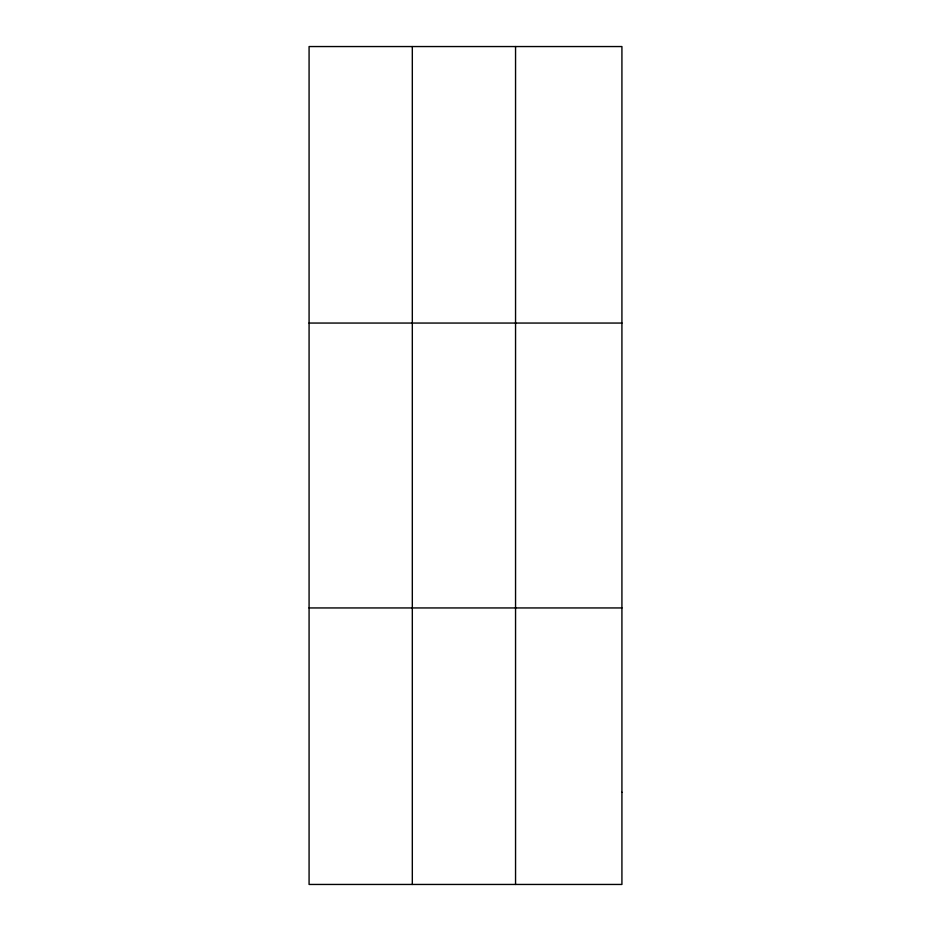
<?xml version="1.0" encoding="UTF-8"?>
<svg xmlns="http://www.w3.org/2000/svg" width="931" height="931" viewBox="0 0 931 931"><rect width="100%" height="100%" fill="white"/><g stroke="black" fill="none" stroke-linecap="round" stroke-linejoin="round"><path stroke-width="1.4" d="M412.317 884.45L412.317 46.55M515.553 884.45L515.553 46.55M309.08 323.057L621.92 323.057M309.08 607.943L621.92 607.943M621.92 792.281L621.92 884.45L309.08 884.45L309.08 46.55L621.92 46.55L621.92 792.281"/></g></svg>
